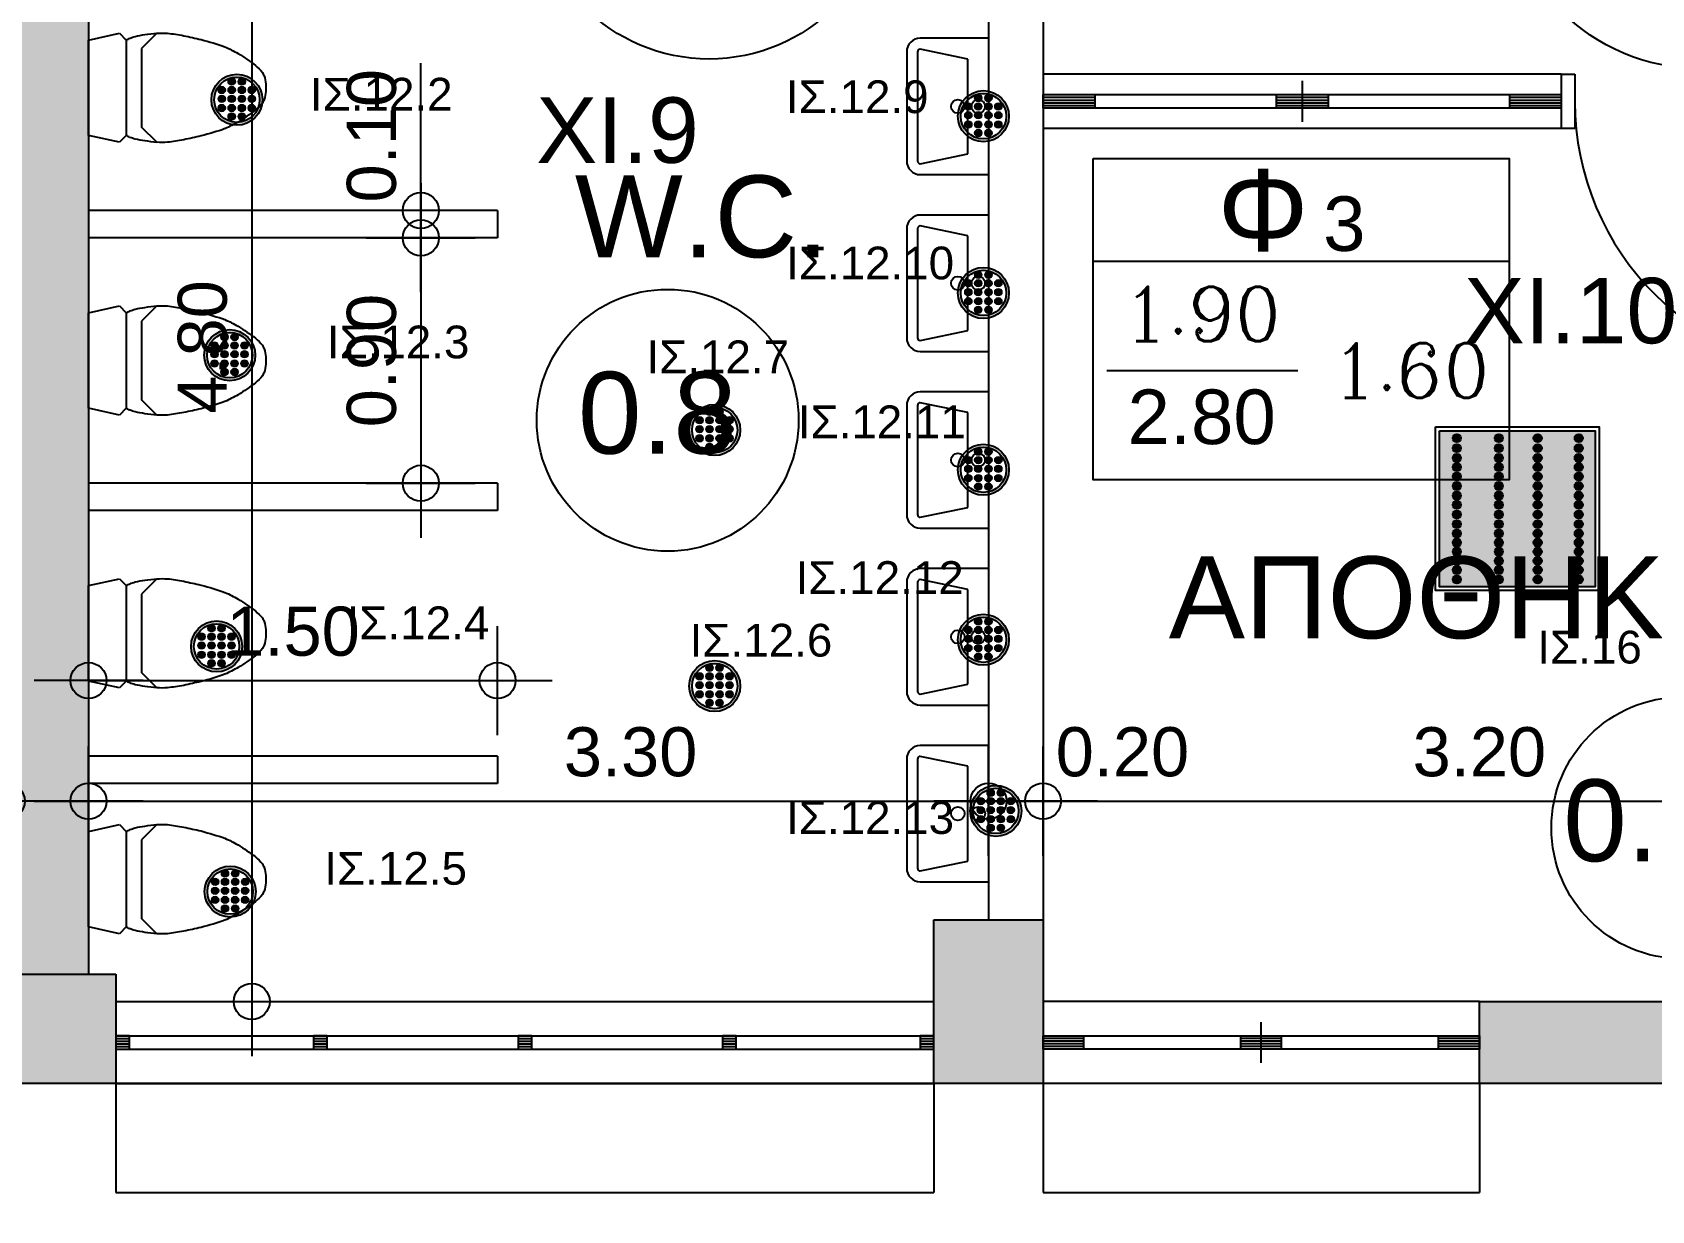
# Model space of a CAD drawing. Header units: metres. Extents: x 0 to 132, y -109 to 310.
# Drawn here: x 11.51 to 17.45, y 13.72 to 18.04 of the extents above; entities that cross this region are included whole.
import ezdxf

# ---------------------------------------------------------------- set-up
doc = ezdxf.new("R2010")
doc.units = ezdxf.units.M
doc.header["$LTSCALE"] = 0.036
doc.layers.get('Defpoints').update_dxf_attribs({"color": 252})
for name, color, linetype in [('arxitektonika', 254, 'Continuous'), ('DIMBLK', 252, 'Continuous'), ('electext', 20, 'Continuous'), ('Epipla', 252, 'Continuous'), ('HLEK_FL001_SYMBOLS', 230, 'Continuous'), ('Parathira', 252, 'Continuous')]:
    doc.layers.add(name, color=color, linetype=linetype)
doc.styles.add('COMU-N', font='arial.ttf')
doc.styles.get("Standard").update_dxf_attribs({"font": 'arial.ttf'})
doc.dimstyles.new('CADWDOT', dxfattribs={"dimscale": 0.1, "dimtxt": 1.8, "dimasz": 0.08, "dimexe": 2, "dimexo": 0, "dimgap": 0.09, "dimtad": 0, "dimrnd": 0.001, "dimzin": 0, "dimdsep": 46, "dimtxsty": 'Standard', "dimblk1": 'ARTDIM', "dimblk2": 'ARTDIM', "dimsah": 1, "dimcen": 0.09, "dimdle": 0.05, "dimse1": 1, "dimse2": 1, "dimadec": 0, "dimazin": 0, "dimtfac": 1, "dimtmove": 0, "dimatfit": 3, "dimldrblk": 'ARTDIM', "dimfxl": 2, "dimtvp": 0.9999, "dimtolj": 1, "dimtzin": 0, "dimarcsym": 0})

# ---------------------------------------------------------------- blocks, each defined once
blk = doc.blocks.new('A$C6FF3758E')
at = {"layer": 'Parathira'}
for p, q in [((0, 0.175), (0, 0.125)), ((0.05, 0.175), (0, 0.175)), ((0, 0.175), (3, 0.175)), ((0, 0.165), (0.05, 0.165)), ((0, 0.155), (0.05, 0.155)), ((0, 0.145), (0.05, 0.145)), ((0, 0.135), (0.05, 0.135)), ((0, 0.125), (0.05, 0.125)), ((0, 0.125), (3, 0.125)), ((0.05, 0.125), (0.05, 0.175)), ((0.725, 0.175), (0.725, 0.125)), ((0.775, 0.175), (0.725, 0.175)), ((0.725, 0.165), (0.775, 0.165)), ((0.725, 0.155), (0.775, 0.155)), ((0.725, 0.145), (0.775, 0.145)), ((0.725, 0.135), (0.775, 0.135)), ((0.725, 0.125), (0.775, 0.125)), ((0.775, 0.125), (0.775, 0.175)), ((1.475, 0.175), (1.475, 0.125)), ((1.525, 0.175), (1.475, 0.175)), ((1.475, 0.165), (1.525, 0.165)), ((1.475, 0.155), (1.525, 0.155)), ((1.475, 0.145), (1.525, 0.145)), ((1.475, 0.135), (1.525, 0.135)), ((1.475, 0.125), (1.525, 0.125)), ((1.525, 0.125), (1.525, 0.175)), ((2.225, 0.175), (2.225, 0.125)), ((2.275, 0.175), (2.225, 0.175)), ((2.225, 0.165), (2.275, 0.165)), ((2.225, 0.155), (2.275, 0.155)), ((2.225, 0.145), (2.275, 0.145)), ((2.225, 0.135), (2.275, 0.135)), ((2.225, 0.125), (2.275, 0.125)), ((2.275, 0.125), (2.275, 0.175)), ((2.95, 0.175), (2.95, 0.125)), ((3, 0.175), (2.95, 0.175)), ((2.95, 0.165), (3, 0.165)), ((2.95, 0.155), (3, 0.155)), ((2.95, 0.145), (3, 0.145)), ((2.95, 0.135), (3, 0.135)), ((2.95, 0.125), (3, 0.125)), ((3, 0.125), (3, 0.175))]:
    blk.add_line(p, q, dxfattribs=at)
blk = doc.blocks.new('A$C63F54236')
at = {"layer": 'Epipla'}
for p, q in [((0, 0.65), (-0.0135, 0.65)), ((0.0135, 0.65), (0, 0.65)), ((-0.2, 0.2499), (-0.144, 0.1936)), ((0.2, 0.2499), (0.144, 0.1936)), ((0.144, 0.1936), (-0.144, 0.1936)), ((-0.1749, 0.1375), (-0.2001, 0.1135)), ((0.1749, 0.1375), (-0.1749, 0.1375)), ((0.2001, 0.1135), (0.1749, 0.1375)), ((-0.2001, 0.1135), (-0.175, 0)), ((0.175, 0), (0.2001, 0.1135)), ((-0.175, 0), (0.175, 0))]:
    blk.add_line(p, q, dxfattribs=at)
for centre, radius, start, end in [((0.5838, 0.1051), 0.8367, 142.70814, 147.97743), ((0.0553, 0.4986), 0.178, 128.77549, 140.40019), ((0.0095, 0.5223), 0.1325, 113.51579, 119.72234), ((0.0017, 0.5015), 0.1493, 95.85809, 107.57426), ((-0.0122, 0.4507), 0.201, 73.93565, 82.632), ((-0.0082, 0.5249), 0.1296, 60.2089, 66.55297), ((-0.1951, 0.3568), 0.3767, 42.66934, 48.15499), ((-0.6395, 0.0666), 0.9044, 32.21981, 37.09462), ((0.7563, 0.0754), 1.001, 151.77231, 154.88172), ((-0.4244, 0.2421), 0.6297, 24.20127, 29.14471), ((0.8911, 0.1347), 1.1034, 160.65473, 165.42329), ((-1.2303, 0.0313), 1.4578, 15.15651, 18.76547), ((3.6947, -0.473), 3.9714, 167.11691, 168.05479), ((-2.6921, -0.2523), 2.9449, 11.78174, 13.04657), ((1.3013, 0.0857), 1.5151, 169.99422, 172.28131), ((-0.6437, 0.1882), 0.8498, 6.82316, 10.90131), ((0.2581, 0.2701), 0.4586, 177.60795, 182.39205), ((0.9792, 0.3647), 1.1848, 185.51149, 187.67058), ((-1.2553, 0.3966), 1.4627, 352.53456, 354.28337), ((-0.2946, 0.2701), 0.495, 357.78403, 2.21597), ((0.8678, 0.3808), 1.0769, 189.31171, 191.25546), ((-0.2569, 0.27), 0.4563, 347.42222, 352.0106), ((0.059, 0.2466), 0.2588, 197.06217, 201.44258), ((-0.027, 0.2178), 0.1683, 203.03727, 208.50997), ((-0.1052, 0.2817), 0.315, 332.76492, 335.68784), ((-0.8352, 0.5177), 1.0808, 340.22335, 341.27189)]:
    blk.add_arc(centre, radius, start, end, dxfattribs=at)
blk = doc.blocks.new('A$C54A47229')
at = {"layer": 'Epipla'}
blk.add_line((-0.25, 0), (0.25, 0), dxfattribs=at)
for points in [[(-0.25, 0), (-0.25, -0.25, 0.414214), (-0.2, -0.3), (0.2, -0.3, 0.414214), (0.25, -0.25), (0.25, 0)], [(-0.1738, -0.0755), (-0.21, -0.25, 0.414214), (-0.2, -0.26), (0.2, -0.26, 0.414214), (0.21, -0.25), (0.1738, -0.0755)]]:
    blk.add_lwpolyline(points, format="xyb", dxfattribs=at)
blk.add_lwpolyline([(0.1738, -0.0755), (-0.1738, -0.0755)], dxfattribs=at)
for centre in [(0, -0.0375), (0, -0.1124)]:
    blk.add_circle(centre, 0.025, dxfattribs=at)
blk = doc.blocks.new('ARTDIM')
at = {"layer": 'DIMBLK'}
for p, q in [((0, -24.9975), (0, 24.9975)), ((-24.9975, 0), (24.9975, 0))]:
    blk.add_line(p, q, dxfattribs=at)
blk.add_circle((0, 0), 8.25, dxfattribs=at)
blk = doc.blocks.new('*D279')
at = {"layer": 'arxitektonika', "color": 0, "lineweight": -2}
blk.add_line((12.3165, 19.275), (12.3165, 14.491), dxfattribs=at)
at = {"layer": 'Defpoints', "color": 0, "transparency": 16777216}
for p in [(12.7682, 19.283), (12.3165, 14.483), (12.7682, 14.483)]:
    blk.add_point(p, dxfattribs=at)
at = {"layer": 'arxitektonika', "color": 0, "lineweight": -2, "xscale": 0.008, "yscale": 0.008, "zscale": 0.008}
for p, rotation in [((12.3165, 19.283), 90), ((12.3165, 14.483), 270)]:
    blk.add_blockref('ARTDIM', p, dxfattribs=dict(at, rotation=rotation))
at = {"layer": 'arxitektonika', "color": 0, "insert": (12.1365, 16.883), "char_height": 0.18, "attachment_point": 5, "rotation": 90}
blk.add_mtext('\\A1;4.80', dxfattribs=at)
blk = doc.blocks.new('*D280')
at = {"layer": 'arxitektonika', "color": 0, "lineweight": -2}
blk.add_line((12.9365, 17.275), (12.9365, 16.391), dxfattribs=at)
at = {"layer": 'Defpoints', "color": 0, "transparency": 16777216}
for p in [(13.2182, 17.283), (12.9365, 16.383), (13.2182, 16.383)]:
    blk.add_point(p, dxfattribs=at)
at = {"layer": 'arxitektonika', "color": 0, "lineweight": -2, "xscale": 0.008, "yscale": 0.008, "zscale": 0.008}
for p, rotation in [((12.9365, 17.283), 90), ((12.9365, 16.383), 270)]:
    blk.add_blockref('ARTDIM', p, dxfattribs=dict(at, rotation=rotation))
at = {"layer": 'arxitektonika', "color": 0, "insert": (12.7565, 16.833), "char_height": 0.18, "attachment_point": 5, "rotation": 90}
blk.add_mtext('\\A1;0.90', dxfattribs=at)
blk = doc.blocks.new('*D281')
at = {"layer": 'arxitektonika', "color": 0, "lineweight": -2}
for p, q in [((12.9365, 17.383), (12.9365, 17.9233)), ((12.9365, 17.291), (12.9365, 17.375))]:
    blk.add_line(p, q, dxfattribs=at)
at = {"layer": 'Defpoints', "color": 0, "transparency": 16777216}
for p in [(12.9365, 17.383), (13.2182, 17.383), (13.2182, 17.283)]:
    blk.add_point(p, dxfattribs=at)
at = {"layer": 'arxitektonika', "color": 0, "lineweight": -2, "xscale": 0.008, "yscale": 0.008, "zscale": 0.008}
for p, rotation in [((12.9365, 17.383), 90), ((12.9365, 17.283), 270)]:
    blk.add_blockref('ARTDIM', p, dxfattribs=dict(at, rotation=rotation))
at = {"layer": 'arxitektonika', "color": 0, "insert": (12.7565, 17.6571), "char_height": 0.18, "attachment_point": 5, "rotation": 90}
blk.add_mtext('\\A1;0.10', dxfattribs=at)
blk = doc.blocks.new('*D290')
at = {"layer": 'arxitektonika', "color": 0, "lineweight": -2}
blk.add_line((11.7262, 15.6597), (13.2102, 15.6597), dxfattribs=at)
at = {"layer": 'Defpoints', "color": 0, "transparency": 16777216}
for p in [(13.2182, 15.6597), (11.7182, 15.383), (13.2182, 15.383)]:
    blk.add_point(p, dxfattribs=at)
at = {"layer": 'arxitektonika', "color": 0, "lineweight": -2, "xscale": 0.008, "yscale": 0.008, "zscale": 0.008, "rotation": 180}
blk.add_blockref('ARTDIM', (11.7182, 15.6597), dxfattribs=at)
at = {"layer": 'arxitektonika', "color": 0, "lineweight": -2, "xscale": 0.008, "yscale": 0.008, "zscale": 0.008}
blk.add_blockref('ARTDIM', (13.2182, 15.6597), dxfattribs=at)
at = {"layer": 'arxitektonika', "color": 0, "insert": (12.4682, 15.8396), "char_height": 0.18, "attachment_point": 5}
blk.add_mtext('\\A1;1.50', dxfattribs=at)
blk = doc.blocks.new('*D291')
at = {"layer": 'arxitektonika', "color": 0, "lineweight": -2}
blk.add_line((11.7262, 15.2176), (15.0102, 15.2176), dxfattribs=at)
at = {"layer": 'Defpoints', "color": 0, "transparency": 16777216}
for p in [(15.0182, 15.2176), (11.7182, 12.678), (15.0182, 12.678)]:
    blk.add_point(p, dxfattribs=at)
at = {"layer": 'arxitektonika', "color": 0, "lineweight": -2, "xscale": 0.008, "yscale": 0.008, "zscale": 0.008, "rotation": 180}
blk.add_blockref('ARTDIM', (11.7182, 15.2176), dxfattribs=at)
at = {"layer": 'arxitektonika', "color": 0, "lineweight": -2, "xscale": 0.008, "yscale": 0.008, "zscale": 0.008}
blk.add_blockref('ARTDIM', (15.0182, 15.2176), dxfattribs=at)
at = {"layer": 'arxitektonika', "color": 0, "insert": (13.7058, 15.3976), "char_height": 0.18, "attachment_point": 5}
blk.add_mtext('\\A1;3.30', dxfattribs=at)
blk = doc.blocks.new('*D292')
at = {"layer": 'arxitektonika', "color": 0, "lineweight": -2}
for p, q in [((11.4182, 15.2176), (10.8436, 15.2176)), ((11.7102, 15.2176), (11.4262, 15.2176))]:
    blk.add_line(p, q, dxfattribs=at)
at = {"layer": 'Defpoints', "color": 0, "transparency": 16777216}
for p in [(11.4182, 15.6746), (11.7182, 15.6746), (11.4182, 15.2176)]:
    blk.add_point(p, dxfattribs=at)
at = {"layer": 'arxitektonika', "color": 0, "lineweight": -2, "xscale": 0.008, "yscale": 0.008, "zscale": 0.008, "rotation": 180}
blk.add_blockref('ARTDIM', (11.4182, 15.2176), dxfattribs=at)
at = {"layer": 'arxitektonika', "color": 0, "lineweight": -2, "xscale": 0.008, "yscale": 0.008, "zscale": 0.008}
blk.add_blockref('ARTDIM', (11.7182, 15.2176), dxfattribs=at)
at = {"layer": 'arxitektonika', "color": 0, "insert": (11.1269, 15.3976), "char_height": 0.18, "attachment_point": 5}
blk.add_mtext('\\A1;0.30', dxfattribs=at)
blk = doc.blocks.new('A$C11F247D9')
at = {"layer": 'Parathira'}
for p, q in [((-0.15, -1.6), (-0.15, 0)), ((-0.15, 0), (-0.1, 0)), ((-0.14, 0), (-0.14, -0.15)), ((-0.13, 0), (-0.13, -0.15)), ((-0.12, 0), (-0.12, -0.15)), ((-0.11, 0), (-0.11, -0.15)), ((-0.1, 0), (-0.1, -1.6)), ((-0.1, -0.15), (-0.15, -0.15)), ((-0.1, -0.725), (-0.15, -0.725)), ((-0.14, -0.725), (-0.14, -0.875)), ((-0.13, -0.725), (-0.13, -0.875)), ((-0.12, -0.725), (-0.12, -0.875)), ((-0.11, -0.725), (-0.11, -0.875)), ((-0.05, -0.8), (-0.2, -0.8)), ((-0.1, -0.875), (-0.15, -0.875)), ((-0.1, -1.45), (-0.15, -1.45)), ((-0.14, -1.45), (-0.14, -1.6)), ((-0.13, -1.45), (-0.13, -1.6)), ((-0.12, -1.45), (-0.12, -1.6)), ((-0.11, -1.45), (-0.11, -1.6)), ((-0.1, -1.6), (-0.15, -1.6))]:
    blk.add_line(p, q, dxfattribs=at)
blk = doc.blocks.new('*D293')
at = {"layer": 'arxitektonika', "color": 0, "lineweight": -2}
for p, q in [((15.0262, 15.2176), (15.2102, 15.2176)), ((15.2182, 15.2176), (15.7927, 15.2176))]:
    blk.add_line(p, q, dxfattribs=at)
at = {"layer": 'Defpoints', "color": 0, "transparency": 16777216}
for p in [(15.0182, 16.2139), (15.2182, 16.2139), (15.2182, 15.2176)]:
    blk.add_point(p, dxfattribs=at)
at = {"layer": 'arxitektonika', "color": 0, "lineweight": -2, "xscale": 0.008, "yscale": 0.008, "zscale": 0.008, "rotation": 180}
blk.add_blockref('ARTDIM', (15.0182, 15.2176), dxfattribs=at)
at = {"layer": 'arxitektonika', "color": 0, "lineweight": -2, "xscale": 0.008, "yscale": 0.008, "zscale": 0.008}
blk.add_blockref('ARTDIM', (15.2182, 15.2176), dxfattribs=at)
at = {"layer": 'arxitektonika', "color": 0, "insert": (15.5095, 15.3976), "char_height": 0.18, "attachment_point": 5}
blk.add_mtext('\\A1;0.20', dxfattribs=at)
blk = doc.blocks.new('A$C16DE0479')
at = {"layer": 'Parathira'}
for p, q in [((-1.1, 0), (-1.05, 0)), ((-1.05, 0), (-1.05, -0.2)), ((-0.05, 0), (-0.05, -0.2)), ((0, 0), (-0.05, 0)), ((-0.1, -0.1), (-0.1, -1.0987)), ((-0.05, -0.1), (-0.1, -0.1)), ((-0.09, -0.1), (-0.09, -0.2)), ((-0.08, -0.1), (-0.08, -0.2)), ((-0.07, -0.1), (-0.07, -0.2)), ((-0.06, -0.1), (-0.06, -0.2)), ((-0.05, -1.1), (-0.05, -0.1)), ((-1.05, -0.2), (-1.1, -0.2)), ((-0.1, -0.2), (-0.05, -0.2)), ((-0.05, -0.2), (0, -0.2)), ((-0.1, -1), (-0.05, -1)), ((-0.09, -1), (-0.09, -1.0992)), ((-0.08, -1), (-0.08, -1.0995)), ((-0.07, -1), (-0.07, -1.0998)), ((-0.06, -1), (-0.06, -1.0999))]:
    blk.add_line(p, q, dxfattribs=at)
blk.add_arc((-0.05, -0.1), 1, 180, 270, dxfattribs=at)
blk = doc.blocks.new('*D296')
at = {"layer": 'arxitektonika', "color": 0, "lineweight": -2}
blk.add_line((15.2262, 15.2176), (18.4102, 15.2176), dxfattribs=at)
at = {"layer": 'Defpoints', "color": 0, "transparency": 16777216}
for p in [(15.2182, 16.508), (18.4182, 16.508), (18.4182, 15.2176)]:
    blk.add_point(p, dxfattribs=at)
at = {"layer": 'arxitektonika', "color": 0, "lineweight": -2, "xscale": 0.008, "yscale": 0.008, "zscale": 0.008, "rotation": 180}
blk.add_blockref('ARTDIM', (15.2182, 15.2176), dxfattribs=at)
at = {"layer": 'arxitektonika', "color": 0, "lineweight": -2, "xscale": 0.008, "yscale": 0.008, "zscale": 0.008}
blk.add_blockref('ARTDIM', (18.4182, 15.2176), dxfattribs=at)
at = {"layer": 'arxitektonika', "color": 0, "insert": (16.8182, 15.3976), "char_height": 0.18, "attachment_point": 5}
blk.add_mtext('\\A1;3.20', dxfattribs=at)
blk = doc.blocks.new('A$C1A487018')
at = {"layer": 'Parathira'}
for p, q in [((-0.95, 0.075), (-0.95, -0.075)), ((-1.9, 0.025), (0, 0.025)), ((-1.9, -0.025), (-1.9, 0.025)), ((-1.9, 0.015), (-1.71, 0.015)), ((-1.9, 0.005), (-1.71, 0.005)), ((-1.71, 0.025), (-1.71, -0.025)), ((-1.045, 0.025), (-1.045, -0.025)), ((-1.045, 0.015), (-0.855, 0.015)), ((-1.045, 0.005), (-0.855, 0.005)), ((-0.855, 0.025), (-0.855, -0.025)), ((-0.19, 0.025), (-0.19, -0.025)), ((-0.19, 0.015), (0, 0.015)), ((-0.19, 0.005), (0, 0.005)), ((0, 0.025), (0, -0.025)), ((-1.9, -0.005), (-1.71, -0.005)), ((-1.9, -0.015), (-1.71, -0.015)), ((0, -0.025), (-1.9, -0.025)), ((-1.045, -0.005), (-0.855, -0.005)), ((-1.045, -0.015), (-0.855, -0.015)), ((-0.19, -0.005), (0, -0.005)), ((-0.19, -0.015), (0, -0.015))]:
    blk.add_line(p, q, dxfattribs=at)
blk = doc.blocks.new('panel led 4x16W 60x60cm acrylic')
at = {"layer": 'HLEK_FL001_SYMBOLS', "linetype": 'Continuous', "lineweight": 0}
h = blk.add_hatch(color=201, dxfattribs=at)
h.dxf.hatch_style = 1
h.paths.add_polyline_path([(45.4184, 65.5575), (45.4184, 64.9863), (45.9896, 64.9863), (45.9896, 65.5575)])
h.paths.add_polyline_path([(45.6208, 65.3554, -1), (45.6508, 65.3554, -1)], flags=16)
h.paths.add_polyline_path([(45.6208, 65.3904, -1), (45.6508, 65.3904, -1)], flags=16)
h.paths.add_polyline_path([(45.7936, 65.3554, -1), (45.7636, 65.3554, -1)], flags=16)
h.paths.add_polyline_path([(45.7636, 65.3904, -1), (45.7936, 65.3904, -1)], flags=16)
h.paths.add_polyline_path([(45.6508, 65.3202, -1), (45.6208, 65.3202, -1)], flags=16)
h.paths.add_polyline_path([(45.7936, 65.3202, -1), (45.7636, 65.3202, -1)], flags=16)
h.paths.add_polyline_path([(45.6208, 65.4249, -1), (45.6508, 65.4249, -1)], flags=16)
h.paths.add_polyline_path([(45.7636, 65.4249, -1), (45.7936, 65.4249, -1)], flags=16)
h.paths.add_polyline_path([(45.6508, 65.2864, -1), (45.6208, 65.2864, -1)], flags=16)
h.paths.add_polyline_path([(45.7936, 65.2864, -1), (45.7636, 65.2864, -1)], flags=16)
h.paths.add_polyline_path([(45.6208, 65.4586, -1), (45.6508, 65.4586, -1)], flags=16)
h.paths.add_polyline_path([(45.7636, 65.4586, -1), (45.7936, 65.4586, -1)], flags=16)
h.paths.add_polyline_path([(45.6508, 65.2511, -1), (45.6208, 65.2511, -1)], flags=16)
h.paths.add_polyline_path([(45.7936, 65.2511, -1), (45.7636, 65.2511, -1)], flags=16)
h.paths.add_polyline_path([(45.6208, 65.4943, -1), (45.6508, 65.4943, -1)], flags=16)
h.paths.add_polyline_path([(45.7636, 65.4943, -1), (45.7936, 65.4943, -1)], flags=16)
h.paths.add_polyline_path([(45.6508, 65.2158, -1), (45.6208, 65.2158, -1)], flags=16)
h.paths.add_polyline_path([(45.7936, 65.2158, -1), (45.7636, 65.2158, -1)], flags=16)
h.paths.add_polyline_path([(45.6208, 65.531, -1), (45.6508, 65.531, -1)], flags=16)
h.paths.add_polyline_path([(45.7636, 65.531, -1), (45.7936, 65.531, -1)], flags=16)
h.paths.add_polyline_path([(45.6508, 65.1817, -1), (45.6208, 65.1817, -1)], flags=16)
h.paths.add_polyline_path([(45.7936, 65.1817, -1), (45.7636, 65.1817, -1)], flags=16)
h.paths.add_polyline_path([(45.4672, 65.3554, -1), (45.4972, 65.3554, -1)], flags=16)
h.paths.add_polyline_path([(45.4672, 65.3904, -1), (45.4972, 65.3904, -1)], flags=16)
h.paths.add_polyline_path([(45.4972, 65.3202, -1), (45.4672, 65.3202, -1)], flags=16)
h.paths.add_polyline_path([(45.6508, 65.1482, -1), (45.6208, 65.1482, -1)], flags=16)
h.paths.add_polyline_path([(45.9441, 65.3554, -1), (45.9141, 65.3554, -1)], flags=16)
h.paths.add_polyline_path([(45.9441, 65.3904, -1), (45.9141, 65.3904, -1)], flags=16)
h.paths.add_polyline_path([(45.7936, 65.1482, -1), (45.7636, 65.1482, -1)], flags=16)
h.paths.add_polyline_path([(45.4672, 65.4249, -1), (45.4972, 65.4249, -1)], flags=16)
h.paths.add_polyline_path([(45.9441, 65.3202, -1), (45.9141, 65.3202, -1)], flags=16)
h.paths.add_polyline_path([(45.4972, 65.2864, -1), (45.4672, 65.2864, -1)], flags=16)
h.paths.add_polyline_path([(45.9141, 65.4249, -1), (45.9441, 65.4249, -1)], flags=16)
h.paths.add_polyline_path([(45.9441, 65.2864, -1), (45.9141, 65.2864, -1)], flags=16)
h.paths.add_polyline_path([(45.4672, 65.4586, -1), (45.4972, 65.4586, -1)], flags=16)
h.paths.add_polyline_path([(45.9141, 65.4586, -1), (45.9441, 65.4586, -1)], flags=16)
h.paths.add_polyline_path([(45.4972, 65.2511, -1), (45.4672, 65.2511, -1)], flags=16)
h.paths.add_polyline_path([(45.9441, 65.2511, -1), (45.9141, 65.2511, -1)], flags=16)
h.paths.add_polyline_path([(45.4672, 65.4943, -1), (45.4972, 65.4943, -1)], flags=16)
h.paths.add_polyline_path([(45.6508, 65.1152, -1), (45.6208, 65.1152, -1)], flags=16)
h.paths.add_polyline_path([(45.7936, 65.1152, -1), (45.7636, 65.1152, -1)], flags=16)
h.paths.add_polyline_path([(45.9141, 65.4943, -1), (45.9441, 65.4943, -1)], flags=16)
h.paths.add_polyline_path([(45.4972, 65.2158, -1), (45.4672, 65.2158, -1)], flags=16)
h.paths.add_polyline_path([(45.9441, 65.2158, -1), (45.9141, 65.2158, -1)], flags=16)
h.paths.add_polyline_path([(45.4672, 65.531, -1), (45.4972, 65.531, -1)], flags=16)
h.paths.add_polyline_path([(45.9141, 65.531, -1), (45.9441, 65.531, -1)], flags=16)
h.paths.add_polyline_path([(45.4972, 65.1817, -1), (45.4672, 65.1817, -1)], flags=16)
h.paths.add_polyline_path([(45.9441, 65.1817, -1), (45.9141, 65.1817, -1)], flags=16)
h.paths.add_polyline_path([(45.6508, 65.0811, -1), (45.6208, 65.0811, -1)], flags=16)
h.paths.add_polyline_path([(45.7936, 65.0811, -1), (45.7636, 65.0811, -1)], flags=16)
h.paths.add_polyline_path([(45.4972, 65.1482, -1), (45.4672, 65.1482, -1)], flags=16)
h.paths.add_polyline_path([(45.9441, 65.1482, -1), (45.9141, 65.1482, -1)], flags=16)
h.paths.add_polyline_path([(45.6508, 65.048, -1), (45.6208, 65.048, -1)], flags=16)
h.paths.add_polyline_path([(45.7936, 65.048, -1), (45.7636, 65.048, -1)], flags=16)
h.paths.add_polyline_path([(45.4972, 65.1152, -1), (45.4672, 65.1152, -1)], flags=16)
h.paths.add_polyline_path([(45.9441, 65.1152, -1), (45.9141, 65.1152, -1)], flags=16)
h.paths.add_polyline_path([(45.6508, 65.0128, -1), (45.6208, 65.0128, -1)], flags=16)
h.paths.add_polyline_path([(45.4972, 65.0811, -1), (45.4672, 65.0811, -1)], flags=16)
h.paths.add_polyline_path([(45.7936, 65.0128, -1), (45.7636, 65.0128, -1)], flags=16)
h.paths.add_polyline_path([(45.9441, 65.0811, -1), (45.9141, 65.0811, -1)], flags=16)
h.paths.add_polyline_path([(45.4972, 65.048, -1), (45.4672, 65.048, -1)], flags=16)
h.paths.add_polyline_path([(45.9441, 65.048, -1), (45.9141, 65.048, -1)], flags=16)
h.paths.add_polyline_path([(45.4972, 65.0128, -1), (45.4672, 65.0128, -1)], flags=16)
h.paths.add_polyline_path([(45.9441, 65.0128, -1), (45.9141, 65.0128, -1)], flags=16)
h = blk.add_hatch(color=11, dxfattribs=at)
h.dxf.hatch_style = 1
h.paths.add_polyline_path([(45.4972, 65.531, 1), (45.4672, 65.531, 1)])
h = blk.add_hatch(color=11, dxfattribs=at)
h.dxf.hatch_style = 1
h.paths.add_polyline_path([(45.4972, 65.4943, 1), (45.4672, 65.4943, 1)])
h = blk.add_hatch(color=11, dxfattribs=at)
h.dxf.hatch_style = 1
h.paths.add_polyline_path([(45.6508, 65.531, 1), (45.6208, 65.531, 1)])
h = blk.add_hatch(color=11, dxfattribs=at)
h.dxf.hatch_style = 1
h.paths.add_polyline_path([(45.6508, 65.4943, 1), (45.6208, 65.4943, 1)])
h = blk.add_hatch(color=11, dxfattribs=at)
h.dxf.hatch_style = 1
h.paths.add_polyline_path([(45.7936, 65.531, 1), (45.7636, 65.531, 1)])
h = blk.add_hatch(color=11, dxfattribs=at)
h.dxf.hatch_style = 1
h.paths.add_polyline_path([(45.7936, 65.4943, 1), (45.7636, 65.4943, 1)])
h = blk.add_hatch(color=11, dxfattribs=at)
h.dxf.hatch_style = 1
h.paths.add_polyline_path([(45.9441, 65.531, 1), (45.9141, 65.531, 1)])
h = blk.add_hatch(color=11, dxfattribs=at)
h.dxf.hatch_style = 1
h.paths.add_polyline_path([(45.9441, 65.4943, 1), (45.9141, 65.4943, 1)])
h = blk.add_hatch(color=11, dxfattribs=at)
h.dxf.hatch_style = 1
h.paths.add_polyline_path([(45.4972, 65.4586, 1), (45.4672, 65.4586, 1)])
h = blk.add_hatch(color=11, dxfattribs=at)
h.dxf.hatch_style = 1
h.paths.add_polyline_path([(45.4972, 65.4249, 1), (45.4672, 65.4249, 1)])
h = blk.add_hatch(color=11, dxfattribs=at)
h.dxf.hatch_style = 1
h.paths.add_polyline_path([(45.6508, 65.4586, 1), (45.6208, 65.4586, 1)])
h = blk.add_hatch(color=11, dxfattribs=at)
h.dxf.hatch_style = 1
h.paths.add_polyline_path([(45.6508, 65.4249, 1), (45.6208, 65.4249, 1)])
h = blk.add_hatch(color=11, dxfattribs=at)
h.dxf.hatch_style = 1
h.paths.add_polyline_path([(45.7936, 65.4586, 1), (45.7636, 65.4586, 1)])
h = blk.add_hatch(color=11, dxfattribs=at)
h.dxf.hatch_style = 1
h.paths.add_polyline_path([(45.7936, 65.4249, 1), (45.7636, 65.4249, 1)])
h = blk.add_hatch(color=11, dxfattribs=at)
h.dxf.hatch_style = 1
h.paths.add_polyline_path([(45.9441, 65.4586, 1), (45.9141, 65.4586, 1)])
h = blk.add_hatch(color=11, dxfattribs=at)
h.dxf.hatch_style = 1
h.paths.add_polyline_path([(45.9441, 65.4249, 1), (45.9141, 65.4249, 1)])
h = blk.add_hatch(color=11, dxfattribs=at)
h.dxf.hatch_style = 1
h.paths.add_polyline_path([(45.4972, 65.3904, 1), (45.4672, 65.3904, 1)])
h = blk.add_hatch(color=11, dxfattribs=at)
h.dxf.hatch_style = 1
h.paths.add_polyline_path([(45.6508, 65.3904, 1), (45.6208, 65.3904, 1)])
h = blk.add_hatch(color=11, dxfattribs=at)
h.dxf.hatch_style = 1
h.paths.add_polyline_path([(45.7936, 65.3904, 1), (45.7636, 65.3904, 1)])
h = blk.add_hatch(color=11, dxfattribs=at)
h.dxf.hatch_style = 1
h.paths.add_polyline_path([(45.9441, 65.3904, 1), (45.9141, 65.3904, 1)])
h = blk.add_hatch(color=11, dxfattribs=at)
h.dxf.hatch_style = 1
h.paths.add_polyline_path([(45.4972, 65.3554, 1), (45.4672, 65.3554, 1)])
h = blk.add_hatch(color=11, dxfattribs=at)
h.dxf.hatch_style = 1
h.paths.add_polyline_path([(45.4972, 65.3202, 1), (45.4672, 65.3202, 1)])
h = blk.add_hatch(color=11, dxfattribs=at)
h.dxf.hatch_style = 1
h.paths.add_polyline_path([(45.6508, 65.3554, 1), (45.6208, 65.3554, 1)])
h = blk.add_hatch(color=11, dxfattribs=at)
h.dxf.hatch_style = 1
h.paths.add_polyline_path([(45.6508, 65.3202, 1), (45.6208, 65.3202, 1)])
h = blk.add_hatch(color=11, dxfattribs=at)
h.dxf.hatch_style = 1
h.paths.add_polyline_path([(45.7936, 65.3554, 1), (45.7636, 65.3554, 1)])
h = blk.add_hatch(color=11, dxfattribs=at)
h.dxf.hatch_style = 1
h.paths.add_polyline_path([(45.7936, 65.3202, 1), (45.7636, 65.3202, 1)])
h = blk.add_hatch(color=11, dxfattribs=at)
h.dxf.hatch_style = 1
h.paths.add_polyline_path([(45.9441, 65.3554, 1), (45.9141, 65.3554, 1)])
h = blk.add_hatch(color=11, dxfattribs=at)
h.dxf.hatch_style = 1
h.paths.add_polyline_path([(45.9441, 65.3202, 1), (45.9141, 65.3202, 1)])
h = blk.add_hatch(color=11, dxfattribs=at)
h.dxf.hatch_style = 1
h.paths.add_polyline_path([(45.4972, 65.2864, 1), (45.4672, 65.2864, 1)])
h = blk.add_hatch(color=11, dxfattribs=at)
h.dxf.hatch_style = 1
h.paths.add_polyline_path([(45.4972, 65.2511, 1), (45.4672, 65.2511, 1)])
h = blk.add_hatch(color=11, dxfattribs=at)
h.dxf.hatch_style = 1
h.paths.add_polyline_path([(45.6508, 65.2864, 1), (45.6208, 65.2864, 1)])
h = blk.add_hatch(color=11, dxfattribs=at)
h.dxf.hatch_style = 1
h.paths.add_polyline_path([(45.6508, 65.2511, 1), (45.6208, 65.2511, 1)])
h = blk.add_hatch(color=11, dxfattribs=at)
h.dxf.hatch_style = 1
h.paths.add_polyline_path([(45.7936, 65.2864, 1), (45.7636, 65.2864, 1)])
h = blk.add_hatch(color=11, dxfattribs=at)
h.dxf.hatch_style = 1
h.paths.add_polyline_path([(45.7936, 65.2511, 1), (45.7636, 65.2511, 1)])
h = blk.add_hatch(color=11, dxfattribs=at)
h.dxf.hatch_style = 1
h.paths.add_polyline_path([(45.9441, 65.2864, 1), (45.9141, 65.2864, 1)])
h = blk.add_hatch(color=11, dxfattribs=at)
h.dxf.hatch_style = 1
h.paths.add_polyline_path([(45.9441, 65.2511, 1), (45.9141, 65.2511, 1)])
h = blk.add_hatch(color=11, dxfattribs=at)
h.dxf.hatch_style = 1
h.paths.add_polyline_path([(45.4972, 65.2158, 1), (45.4672, 65.2158, 1)])
h = blk.add_hatch(color=11, dxfattribs=at)
h.dxf.hatch_style = 1
h.paths.add_polyline_path([(45.4972, 65.1817, 1), (45.4672, 65.1817, 1)])
h = blk.add_hatch(color=11, dxfattribs=at)
h.dxf.hatch_style = 1
h.paths.add_polyline_path([(45.6508, 65.2158, 1), (45.6208, 65.2158, 1)])
h = blk.add_hatch(color=11, dxfattribs=at)
h.dxf.hatch_style = 1
h.paths.add_polyline_path([(45.6508, 65.1817, 1), (45.6208, 65.1817, 1)])
h = blk.add_hatch(color=11, dxfattribs=at)
h.dxf.hatch_style = 1
h.paths.add_polyline_path([(45.7936, 65.2158, 1), (45.7636, 65.2158, 1)])
h = blk.add_hatch(color=11, dxfattribs=at)
h.dxf.hatch_style = 1
h.paths.add_polyline_path([(45.7936, 65.1817, 1), (45.7636, 65.1817, 1)])
h = blk.add_hatch(color=11, dxfattribs=at)
h.dxf.hatch_style = 1
h.paths.add_polyline_path([(45.9441, 65.2158, 1), (45.9141, 65.2158, 1)])
h = blk.add_hatch(color=11, dxfattribs=at)
h.dxf.hatch_style = 1
h.paths.add_polyline_path([(45.9441, 65.1817, 1), (45.9141, 65.1817, 1)])
h = blk.add_hatch(color=11, dxfattribs=at)
h.dxf.hatch_style = 1
h.paths.add_polyline_path([(45.4972, 65.1482, 1), (45.4672, 65.1482, 1)])
h = blk.add_hatch(color=11, dxfattribs=at)
h.dxf.hatch_style = 1
h.paths.add_polyline_path([(45.6508, 65.1482, 1), (45.6208, 65.1482, 1)])
h = blk.add_hatch(color=11, dxfattribs=at)
h.dxf.hatch_style = 1
h.paths.add_polyline_path([(45.7936, 65.1482, 1), (45.7636, 65.1482, 1)])
h = blk.add_hatch(color=11, dxfattribs=at)
h.dxf.hatch_style = 1
h.paths.add_polyline_path([(45.9441, 65.1482, 1), (45.9141, 65.1482, 1)])
h = blk.add_hatch(color=11, dxfattribs=at)
h.dxf.hatch_style = 1
h.paths.add_polyline_path([(45.4972, 65.1152, 1), (45.4672, 65.1152, 1)])
h = blk.add_hatch(color=11, dxfattribs=at)
h.dxf.hatch_style = 1
h.paths.add_polyline_path([(45.4972, 65.0811, 1), (45.4672, 65.0811, 1)])
h = blk.add_hatch(color=11, dxfattribs=at)
h.dxf.hatch_style = 1
h.paths.add_polyline_path([(45.6508, 65.1152, 1), (45.6208, 65.1152, 1)])
h = blk.add_hatch(color=11, dxfattribs=at)
h.dxf.hatch_style = 1
h.paths.add_polyline_path([(45.6508, 65.0811, 1), (45.6208, 65.0811, 1)])
h = blk.add_hatch(color=11, dxfattribs=at)
h.dxf.hatch_style = 1
h.paths.add_polyline_path([(45.7936, 65.1152, 1), (45.7636, 65.1152, 1)])
h = blk.add_hatch(color=11, dxfattribs=at)
h.dxf.hatch_style = 1
h.paths.add_polyline_path([(45.7936, 65.0811, 1), (45.7636, 65.0811, 1)])
h = blk.add_hatch(color=11, dxfattribs=at)
h.dxf.hatch_style = 1
h.paths.add_polyline_path([(45.9441, 65.1152, 1), (45.9141, 65.1152, 1)])
h = blk.add_hatch(color=11, dxfattribs=at)
h.dxf.hatch_style = 1
h.paths.add_polyline_path([(45.9441, 65.0811, 1), (45.9141, 65.0811, 1)])
h = blk.add_hatch(color=11, dxfattribs=at)
h.dxf.hatch_style = 1
h.paths.add_polyline_path([(45.4972, 65.048, 1), (45.4672, 65.048, 1)])
h = blk.add_hatch(color=11, dxfattribs=at)
h.dxf.hatch_style = 1
h.paths.add_polyline_path([(45.4972, 65.0128, 1), (45.4672, 65.0128, 1)])
h = blk.add_hatch(color=11, dxfattribs=at)
h.dxf.hatch_style = 1
h.paths.add_polyline_path([(45.6508, 65.048, 1), (45.6208, 65.048, 1)])
h = blk.add_hatch(color=11, dxfattribs=at)
h.dxf.hatch_style = 1
h.paths.add_polyline_path([(45.6508, 65.0128, 1), (45.6208, 65.0128, 1)])
h = blk.add_hatch(color=11, dxfattribs=at)
h.dxf.hatch_style = 1
h.paths.add_polyline_path([(45.7936, 65.048, 1), (45.7636, 65.048, 1)])
h = blk.add_hatch(color=11, dxfattribs=at)
h.dxf.hatch_style = 1
h.paths.add_polyline_path([(45.7936, 65.0128, 1), (45.7636, 65.0128, 1)])
h = blk.add_hatch(color=11, dxfattribs=at)
h.dxf.hatch_style = 1
h.paths.add_polyline_path([(45.9441, 65.048, 1), (45.9141, 65.048, 1)])
h = blk.add_hatch(color=11, dxfattribs=at)
h.dxf.hatch_style = 1
h.paths.add_polyline_path([(45.9441, 65.0128, 1), (45.9141, 65.0128, 1)])
at = {"layer": 'HLEK_FL001_SYMBOLS'}
for points in [[(45.4043, 65.5722), (46.0043, 65.5722), (46.0043, 64.9722), (45.4043, 64.9722)], [(45.4184, 65.5575), (45.9896, 65.5575), (45.9896, 64.9863), (45.4184, 64.9863)]]:
    blk.add_lwpolyline(points, close=True, dxfattribs=at)
for centre in [(45.4822, 65.531), (45.4822, 65.4943), (45.6358, 65.531), (45.6358, 65.4943), (45.7786, 65.531), (45.7786, 65.4943), (45.9291, 65.531), (45.9291, 65.4943), (45.4822, 65.4586), (45.4822, 65.4249), (45.6358, 65.4586), (45.6358, 65.4249), (45.7786, 65.4586), (45.7786, 65.4249), (45.9291, 65.4586), (45.9291, 65.4249), (45.4822, 65.3904), (45.6358, 65.3904), (45.7786, 65.3904), (45.9291, 65.3904), (45.4822, 65.3554), (45.4822, 65.3202), (45.6358, 65.3554), (45.6358, 65.3202), (45.7786, 65.3554), (45.7786, 65.3202), (45.9291, 65.3554), (45.9291, 65.3202), (45.4822, 65.2864), (45.4822, 65.2511), (45.6358, 65.2864), (45.6358, 65.2511), (45.7786, 65.2864), (45.7786, 65.2511), (45.9291, 65.2864), (45.9291, 65.2511), (45.4822, 65.2158), (45.4822, 65.1817), (45.6358, 65.2158), (45.6358, 65.1817), (45.7786, 65.2158), (45.7786, 65.1817), (45.9291, 65.2158), (45.9291, 65.1817), (45.4822, 65.1482), (45.6358, 65.1482), (45.7786, 65.1482), (45.9291, 65.1482), (45.4822, 65.1152), (45.4822, 65.0811), (45.6358, 65.1152), (45.6358, 65.0811), (45.7786, 65.1152), (45.7786, 65.0811), (45.9291, 65.1152), (45.9291, 65.0811), (45.4822, 65.048), (45.4822, 65.0128), (45.6358, 65.048), (45.6358, 65.0128), (45.7786, 65.048), (45.7786, 65.0128), (45.9291, 65.048), (45.9291, 65.0128)]:
    blk.add_circle(centre, 0.015, dxfattribs=at)
blk = doc.blocks.new('led downlight 26W xoneyto 18cm')
at = {"layer": 'HLEK_FL001_SYMBOLS'}
h = blk.add_hatch(color=256, dxfattribs=at)
h.paths.add_polyline_path([(45.0105, 62.6523, 1), (45.1976, 62.6523, 1)])
h.paths.add_polyline_path([(45.1872, 62.6523, 1), (45.0209, 62.6523, 1)], flags=16)
at = {"layer": 'HLEK_FL001_SYMBOLS', "linetype": 'Continuous', "lineweight": 0}
h = blk.add_hatch(color=11, dxfattribs=at)
h.dxf.hatch_style = 1
h.paths.add_polyline_path([(45.062, 62.688, 1), (45.0351, 62.688, 1)])
h = blk.add_hatch(color=11, dxfattribs=at)
h.dxf.hatch_style = 1
h.paths.add_polyline_path([(45.0985, 62.7188, 1), (45.0716, 62.7188, 1)])
h = blk.add_hatch(color=11, dxfattribs=at)
h.dxf.hatch_style = 1
h.paths.add_polyline_path([(45.0985, 62.688, 1), (45.0716, 62.688, 1)])
h = blk.add_hatch(color=11, dxfattribs=at)
h.dxf.hatch_style = 1
h.paths.add_polyline_path([(45.1355, 62.7188, 1), (45.1087, 62.7188, 1)])
h = blk.add_hatch(color=11, dxfattribs=at)
h.dxf.hatch_style = 1
h.paths.add_polyline_path([(45.1355, 62.688, 1), (45.1087, 62.688, 1)])
h = blk.add_hatch(color=11, dxfattribs=at)
h.dxf.hatch_style = 1
h.paths.add_polyline_path([(45.172, 62.688, 1), (45.1452, 62.688, 1)])
h = blk.add_hatch(color=11, dxfattribs=at)
h.dxf.hatch_style = 1
h.paths.add_polyline_path([(45.062, 62.6556, 1), (45.0351, 62.6556, 1)])
h = blk.add_hatch(color=11, dxfattribs=at)
h.dxf.hatch_style = 1
h.paths.add_polyline_path([(45.0985, 62.6556, 1), (45.0716, 62.6556, 1)])
h = blk.add_hatch(color=11, dxfattribs=at)
h.dxf.hatch_style = 1
h.paths.add_polyline_path([(45.1355, 62.6556, 1), (45.1087, 62.6556, 1)])
h = blk.add_hatch(color=11, dxfattribs=at)
h.dxf.hatch_style = 1
h.paths.add_polyline_path([(45.172, 62.6556, 1), (45.1452, 62.6556, 1)])
h = blk.add_hatch(color=11, dxfattribs=at)
h.dxf.hatch_style = 1
h.paths.add_polyline_path([(45.062, 62.6219, 1), (45.0351, 62.6219, 1)])
h = blk.add_hatch(color=11, dxfattribs=at)
h.dxf.hatch_style = 1
h.paths.add_polyline_path([(45.0985, 62.6219, 1), (45.0716, 62.6219, 1)])
h = blk.add_hatch(color=11, dxfattribs=at)
h.dxf.hatch_style = 1
h.paths.add_polyline_path([(45.0985, 62.5906, 1), (45.0716, 62.5906, 1)])
h = blk.add_hatch(color=11, dxfattribs=at)
h.dxf.hatch_style = 1
h.paths.add_polyline_path([(45.1355, 62.6219, 1), (45.1087, 62.6219, 1)])
h = blk.add_hatch(color=11, dxfattribs=at)
h.dxf.hatch_style = 1
h.paths.add_polyline_path([(45.1355, 62.5906, 1), (45.1087, 62.5906, 1)])
h = blk.add_hatch(color=11, dxfattribs=at)
h.dxf.hatch_style = 1
h.paths.add_polyline_path([(45.172, 62.6219, 1), (45.1452, 62.6219, 1)])
at = {"layer": 'HLEK_FL001_SYMBOLS'}
for radius in [0.0936, 0.0831]:
    blk.add_circle((45.1041, 62.6523), radius, dxfattribs=at)
at = {"layer": 'HLEK_FL001_SYMBOLS', "linetype": 'Continuous', "lineweight": 0}
for centre in [(45.0486, 62.688), (45.0851, 62.7188), (45.0851, 62.688), (45.1221, 62.7188), (45.1221, 62.688), (45.1586, 62.688), (45.0486, 62.6556), (45.0851, 62.6556), (45.1221, 62.6556), (45.1586, 62.6556), (45.0486, 62.6219), (45.0851, 62.6219), (45.0851, 62.5906), (45.1221, 62.6219), (45.1221, 62.5906), (45.1586, 62.6219)]:
    blk.add_circle(centre, 0.0134, dxfattribs=at)

msp = doc.modelspace()

# ---------------------------------------------------------------- hatches: boundary and pattern name
at = {"layer": 'arxitektonika'}
for points in [[(11.4182, 14.583), (11.7182, 14.583), (11.7182, 21.383), (11.4182, 21.383)], [(14.8182, 14.183), (15.2182, 14.183), (15.2182, 14.783), (14.8182, 14.783)], [(11.8182, 14.583), (11.4182, 14.583), (11.4182, 14.183), (11.8182, 14.183)], [(16.8182, 14.483), (16.8182, 14.183), (18.4182, 14.183), (18.4182, 14.483)]]:
    msp.add_hatch(color=256, dxfattribs=at).paths.add_polyline_path(points)

# ---------------------------------------------------------------- linework, layer by layer
for p, q in [((11.7182, 21.383), (11.7182, 14.583)), ((15.2182, 19.883), (15.2182, 14.783)), ((15.0182, 19.283), (15.0182, 14.783)), ((17.1182, 17.883), (15.2182, 17.883)), ((17.1182, 17.883), (17.1182, 17.683)), ((17.1182, 17.683), (15.2182, 17.683)), ((13.2182, 17.383), (11.7182, 17.383)), ((13.2182, 17.383), (13.2182, 17.283)), ((13.2182, 17.283), (11.7182, 17.283)), ((16.9274, 17.1961), (15.4024, 17.1961)), ((15.4524, 16.7961), (16.1524, 16.7961)), ((13.2182, 16.383), (11.7182, 16.383)), ((13.2182, 16.383), (13.2182, 16.283)), ((13.2182, 16.283), (11.7182, 16.283)), ((13.2182, 15.383), (11.7182, 15.383)), ((13.2182, 15.383), (13.2182, 15.283)), ((13.2182, 15.283), (11.7182, 15.283)), ((14.8182, 14.183), (14.8182, 14.783)), ((14.8182, 14.783), (15.2182, 14.783)), ((15.2182, 14.783), (15.2182, 14.183)), ((11.4182, 14.583), (11.8182, 14.583)), ((11.8182, 14.583), (11.8182, 14.183)), ((11.8182, 14.483), (14.8182, 14.483)), ((16.8182, 14.483), (15.2182, 14.483)), ((16.8182, 14.183), (16.8182, 14.483)), ((16.8182, 14.483), (18.4182, 14.483)), ((11.8182, 14.183), (11.4182, 14.183)), ((11.8182, 14.183), (11.8182, 13.783)), ((11.8182, 14.183), (14.8182, 14.183)), ((15.2182, 14.183), (14.8182, 14.183)), ((14.8182, 14.183), (14.8182, 13.783)), ((16.8182, 14.183), (15.2182, 14.183)), ((15.2182, 14.183), (15.2182, 13.783)), ((18.4182, 14.183), (16.8182, 14.183)), ((16.8182, 14.183), (16.8182, 13.783)), ((11.8182, 13.783), (14.8182, 13.783)), ((15.2182, 13.783), (16.8182, 13.783))]:
    msp.add_line(p, q, dxfattribs=at)
msp.add_lwpolyline([(22.0182, 47.283), (33.2182, 47.283), (33.2182, 32.883), (35.2182, 32.883), (35.2182, 33.083), (35.6182, 33.083), (40.8182, 27.783), (40.8182, 25.383), (55.1182, 25.383), (55.1182, 14.183), (11.4182, 14.183), (11.4182, 25.383), (22.0182, 25.383)], close=True, dxfattribs=at)
msp.add_lwpolyline([(15.4024, 17.5738), (16.9274, 17.5738), (16.9274, 16.3961), (15.4024, 16.3961), (15.4024, 17.5738)], dxfattribs=at)
for centre, radius in [((17.6271, 18.6235), 0.7203), ((13.994, 18.5883), 0.65), ((13.8418, 16.614), 0.48), ((17.5623, 15.1198), 0.48)]:
    msp.add_circle(centre, radius, dxfattribs=at)

# ---------------------------------------------------------------- block references
at = {"layer": 'arxitektonika', "xscale": -1, "rotation": 270}
for p in [(11.7182, 17.833), (11.7182, 16.833), (11.7182, 15.833), (11.7182, 14.9316)]:
    msp.add_blockref('A$C63F54236', p, dxfattribs=at)
at = {"layer": 'arxitektonika', "rotation": 270}
for name, p in [('A$C54A47229', (15.0182, 17.7645)), ('A$C54A47229', (15.0182, 17.1163)), ('A$C54A47229', (15.0182, 16.4682)), ('A$C54A47229', (15.0182, 15.8201)), ('A$C54A47229', (15.0182, 15.172)), ('A$C11F247D9', (16.8182, 14.208))]:
    msp.add_blockref(name, p, dxfattribs=at)
at = {"layer": 'arxitektonika'}
for name, p in [('A$C16DE0479', (18.2182, 17.883)), ('A$C1A487018', (17.1182, 17.783)), ('A$C6FF3758E', (11.8182, 14.183))]:
    msp.add_blockref(name, p, dxfattribs=at)
at = {"layer": 'HLEK_FL001_SYMBOLS', "linetype": 'Continuous', "lineweight": 0}
for name, p in [('led downlight 26W xoneyto 18cm', (-32.842, -44.8632)), ('led downlight 26W xoneyto 18cm', (-30.1043, -44.9236)), ('led downlight 26W xoneyto 18cm', (-30.1043, -45.5717)), ('led downlight 26W xoneyto 18cm', (-32.8683, -45.7997)), ('led downlight 26W xoneyto 18cm', (-31.0898, -46.074)), ('panel led 4x16W 60x60cm acrylic', (-28.7464, -48.9826)), ('led downlight 26W xoneyto 18cm', (-30.1043, -46.2198)), ('led downlight 26W xoneyto 18cm', (-32.9162, -46.8673)), ('led downlight 26W xoneyto 18cm', (-30.1043, -46.8429)), ('led downlight 26W xoneyto 18cm', (-31.0898, -47.0126)), ('led downlight 26W xoneyto 18cm', (-30.0589, -47.4705)), ('led downlight 26W xoneyto 18cm', (-32.8666, -47.7663))]:
    msp.add_blockref(name, p, dxfattribs=at)

# ---------------------------------------------------------------- texts
at = {"layer": 'arxitektonika', "style": 'COMU-N'}
for s, height, p in [('Φ', 0.3, (15.8579, 17.2342)), ('W.C.', 0.3, (13.5016, 17.2114)), ('3', 0.2, (16.2452, 17.2348)), ('0.8', 0.3, (13.5129, 16.4916)), ('ΑΠΟΘΗΚΗ', 0.3, (15.6793, 15.8148)), ('0.10', 0.3, (17.1258, 14.9974))]:
    msp.add_text(s, height=height, dxfattribs=at).set_placement(p)
at = {"layer": 'arxitektonika', "linetype": 'ByBlock', "char_height": 0.2, "attachment_point": 5, "style": 'COMU-N'}
for s, insert in [('{\\Fcomplex.shx;1.90}', (15.7999, 17.0034)), ('{\\Fcomplex.shx;1.60}', (16.5649, 16.7961)), ('2.80', (15.7999, 16.6253))]:
    msp.add_mtext(s, dxfattribs=dict(at, insert=insert))
at = {"layer": 'electext'}
for s, p in [('XI.9', (13.3598, 17.5576)), ('ΧΙ.10', (16.7611, 16.8961))]:
    msp.add_text(s, height=0.24, dxfattribs=at).set_placement(p)
at = {"layer": 'electext', "char_height": 0.12, "attachment_point": 1}
for s, width, insert in [('ΙΣ.12.2', 0.406454, (12.53, 17.8693)), ('ΙΣ.12.9', 0.301787, (14.2754, 17.8601)), ('ΙΣ.12.10', 0.211526, (14.2758, 17.2506)), ('ΙΣ.12.3', 0.344776, (12.5917, 16.961)), ('ΙΣ.12.7', 0.078012, (13.7638, 16.9065)), ('ΙΣ.12.11', 0.283732, (14.3187, 16.6682)), ('ΙΣ.12.12', 0.308478, (14.311, 16.0974)), ('ΙΣ.12.4', 0.553588, (12.6646, 15.9315)), ('ΙΣ.12.6', 0.299664, (13.9224, 15.8677)), ('ΙΣ.16', 0.536491, (17.0308, 15.8423)), ('ΙΣ.12.13', 0.342546, (14.2758, 15.2176)), ('ΙΣ.12.5', 0.484752, (12.5828, 15.0314))]:
    msp.add_mtext_dynamic_manual_height_columns(s, width=width, gutter_width=0.6, heights=[0], dxfattribs=dict(at, insert=insert))

# ---------------------------------------------------------------- dimensions: what is measured, and where the dimension line sits
at = {"layer": 'arxitektonika'}
for base, p1, p2, picture, middle in [((12.3165, 14.483), (12.7682, 19.283), (12.7682, 14.483), '*D279', (12.1365, 16.883)), ((12.9365, 17.383), (13.2182, 17.283), (13.2182, 17.383), '*D281', (12.7565, 17.6571)), ((12.9365, 16.383), (13.2182, 17.283), (13.2182, 16.383), '*D280', (12.7565, 16.833))]:
    dim = msp.add_linear_dim(base=base, p1=p1, p2=p2, angle=90, dimstyle='CADWDOT', dxfattribs=at)
    dim.commit()
    dim.dimension.update_dxf_attribs({"geometry": picture, "text_midpoint": middle})
for base, p1, p2, picture, middle in [((18.4182, 15.2176), (15.2182, 16.508), (18.4182, 16.508), '*D296', (16.8182, 15.3976)), ((15.2182, 15.2176), (15.0182, 16.2139), (15.2182, 16.2139), '*D293', (15.5095, 15.3976)), ((13.2182, 15.6597), (11.7182, 15.383), (13.2182, 15.383), '*D290', (12.4682, 15.8396)), ((11.4182, 15.2176), (11.7182, 15.6746), (11.4182, 15.6746), '*D292', (11.1269, 15.3976))]:
    dim = msp.add_linear_dim(base=base, p1=p1, p2=p2, dimstyle='CADWDOT', dxfattribs=at)
    dim.commit()
    dim.dimension.update_dxf_attribs({"geometry": picture, "text_midpoint": middle})
dim = msp.add_linear_dim(base=(15.0182, 15.2176), p1=(11.7182, 12.678), p2=(15.0182, 12.678), dimstyle='CADWDOT', dxfattribs=at)
dim.commit()
dim.dimension.update_dxf_attribs({"geometry": '*D291', "text_midpoint": (13.7058, 15.2176), "dimtype": 160})

doc.saveas('drawing.dxf')
